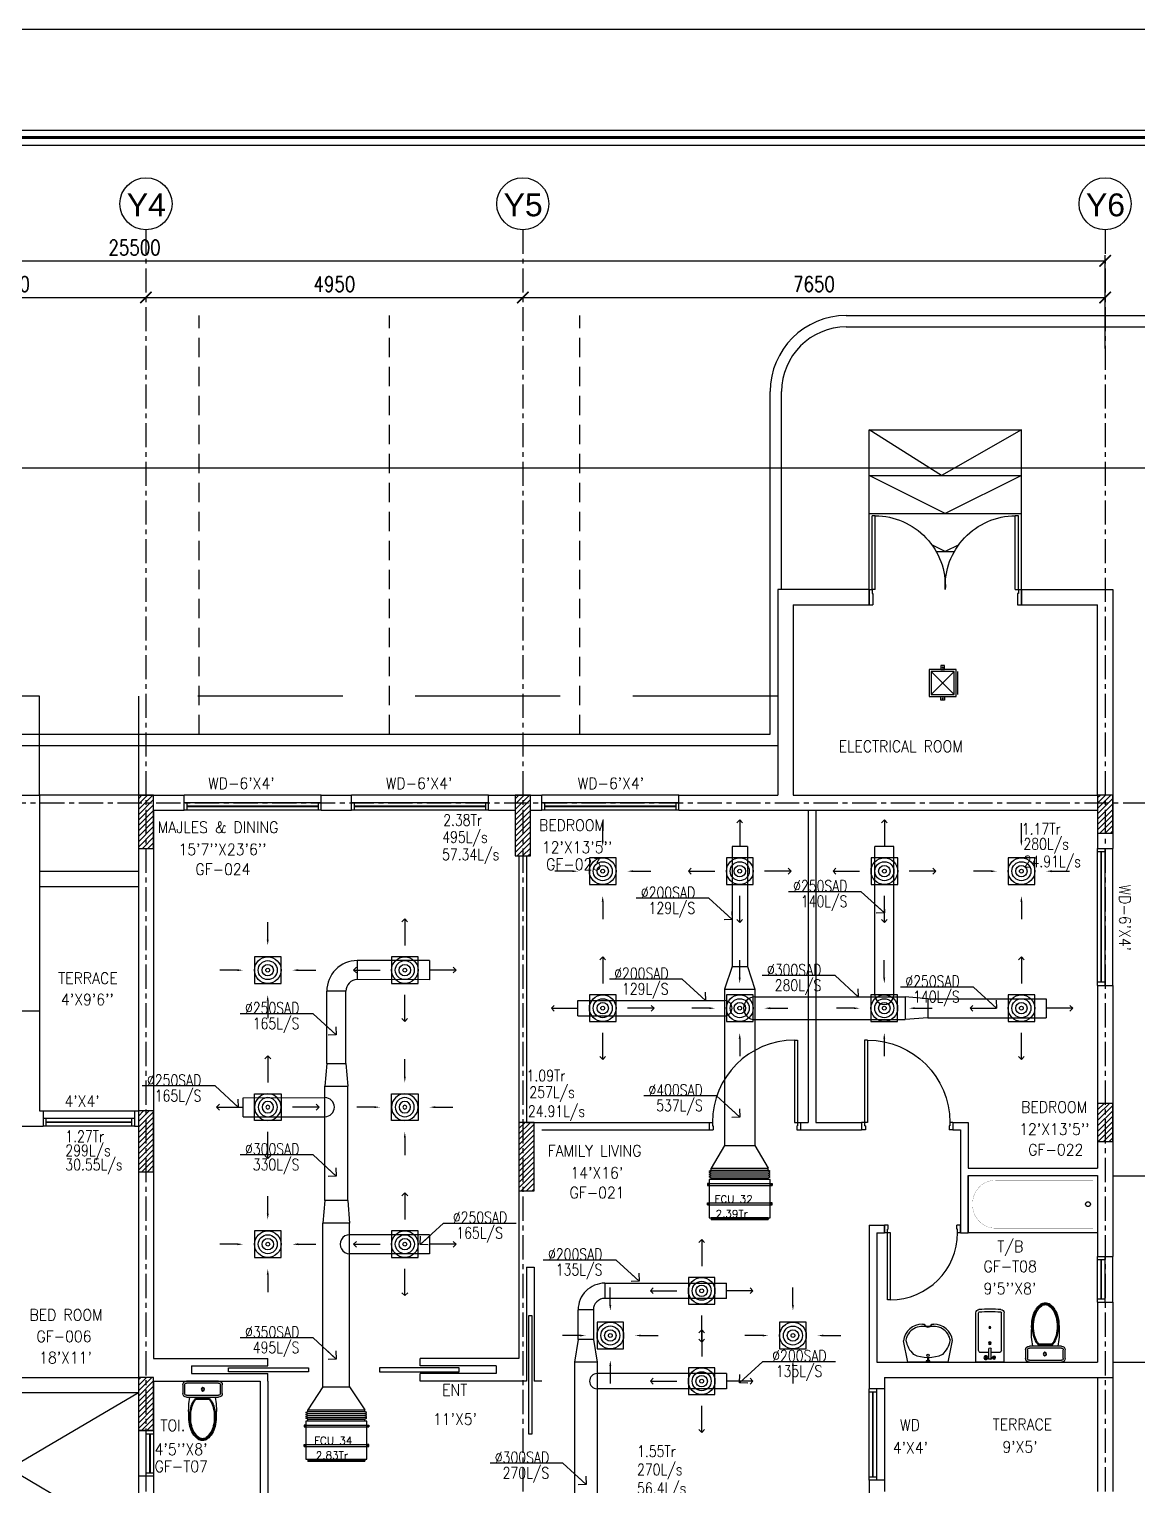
# Model space of a CAD drawing. Header units: millimetres. Extents: x -1288794 to 2153086, y -2701644 to -1428868.
# Drawn here: x 862824 to 877389, y -1482944 to -1463806 of the extents above; entities that cross this region are included whole.
import ezdxf
from ezdxf.enums import TextEntityAlignment as Align

# ---------------------------------------------------------------- set-up
doc = ezdxf.new("R2010")
doc.units = ezdxf.units.MM
doc.header["$LTSCALE"] = 100
doc.header["$PDMODE"] = 34
for name, pattern in [('CENTER', [50.8, 31.75, -6.35, 6.35, -6.35]), ('DASHED', [19.05, 12.7, -6.35]), ('DASHED2', [9.525, 6.35, -3.175]), ('HIDDEN', [9.525, 6.35, -3.175])]:
    doc.linetypes.add(name, pattern=pattern)
for name, color, linetype in [('A-ANNO-DIMS', 1, 'Continuous'), ('A-ANNO-SYMB', 33, 'Continuous'), ('A-ANNO-TEXT', 8, 'Continuous'), ('A-AREA', 8, 'CENTER'), ('A-CAR', 8, 'Continuous'), ('A-DOOR', 4, 'Continuous'), ('A-FLOR-OVHD', 4, 'DASHED2'), ('A-FLOR-PFIX', 8, 'Continuous'), ('A-FLOR-SPCL', 8, 'Continuous'), ('A-GLAZ', 5, 'Continuous'), ('A-GRID', 253, 'CENTER'), ('A-WALL-FULL', 8, 'Continuous'), ('AC- SUIPPOR', 7, 'HIDDEN'), ('AC-HLTEXT', 100, 'Continuous'), ('AC-SAD', 3, 'Continuous'), ('AC-SAD TEXT', 3, 'Continuous'), ('AC-UNIT', 5, 'Continuous'), ('L-WALK', 8, 'Continuous'), ('LOGO LINE', 7, 'Continuous'), ('LOGO1LINE', 7, 'Continuous'), ('RCD RIGHT', 1, 'Continuous'), ('RET', 1, 'Continuous'), ('S-COL- HACT.', 9, 'Continuous'), ('S-COL.', 8, 'Continuous'), ('SCD  RIGHT', 3, 'Continuous'), ('sduct', 5, 'Continuous'), ('SUPPORT', 30, 'Continuous'), ('WALL', 42, 'Continuous')]:
    doc.layers.add(name, color=color, linetype=linetype)
doc.styles.add('ROMAND', font='romand')
doc.styles.add('ROMANS', font='romans.shx', dxfattribs={"width": 0.8})
doc.styles.add('SANSSERIF', font='sas_____.pfb')
doc.styles.add('SIMPLEX', font='simplex.shx', dxfattribs={"width": 0.8})
doc.dimstyles.new('100 of DIM2', dxfattribs={"dimscale": 0, "dimtxt": 200, "dimasz": 150, "dimexe": 75, "dimexo": 200, "dimgap": 75, "dimtad": 1, "dimdec": 0, "dimrnd": 5, "dimzin": 0, "dimdsep": 46, "dimtxsty": 'ROMANS', "dimblk": 'ARCHTICK', "dimcen": 100, "dimclrd": 94, "dimclre": 94, "dimclrt": 2, "dimadec": 0, "dimazin": 0, "dimtfac": 1, "dimtdec": 0, "dimtofl": 0, "dimtmove": 2, "dimatfit": 3, "dimldrblk": 'OPEN90', "dimfxl": 75, "dimtolj": 1, "dimtzin": 0, "dimarcsym": 0})
pattern_1 = [(45, (1973413.864, -1109556.65), (-35.355339, 35.355339), [])]

# ---------------------------------------------------------------- blocks, each defined once
blk = doc.blocks.new('D-120-R1')
for p, q in [((-80, 1180), (-40, 1180)), ((-80, 1180), (-80, 100)), ((-40, 1180), (-40, 55)), ((-1200, 100), (-1160, 100)), ((-1200, 100), (-1200, 0)), ((-1160, 100), (-1160, 55)), ((-1160, 55), (-1150, 55)), ((-1150, 55), (-1150, 0)), ((-80, 100), (0, 100)), ((-50, 55), (-40, 55)), ((-50, 55), (-50, 0)), ((-50, 0), (0, 0)), ((0, 100), (0, 0)), ((-1200, 0), (-1150, 0))]:
    blk.add_line(p, q)
at = {"linetype": 'Continuous'}
blk.add_arc((-80, 100), 1080, 90, 180, dxfattribs=at)
blk = doc.blocks.new('W-180')
for p, q in [((1800, 100), (0, 100)), ((1800, 0), (0, 0)), ((40, 0), (40, 100)), ((1760, 100), (1760, 0))]:
    blk.add_line(p, q)
at = {"linetype": 'Continuous'}
for p, q in [((1760, 53), (40, 53)), ((1760, 47), (40, 47))]:
    blk.add_line(p, q, dxfattribs=at)
blk = doc.blocks.new('W-120')
for p, q in [((1200, 100), (0, 100)), ((1200, 0), (0, 0)), ((40, 0), (40, 100)), ((1160, 100), (1160, 0))]:
    blk.add_line(p, q)
at = {"linetype": 'Continuous'}
for p, q in [((1160, 53), (40, 53)), ((1160, 47), (40, 47))]:
    blk.add_line(p, q, dxfattribs=at)
blk = doc.blocks.new('WC-1')
for p, q in [((-210, 0), (210, 0)), ((-260, -160), (-260, -50)), ((-235, -160), (-235, -50)), ((-210, -25), (210, -25)), ((210, -185), (-210, -185)), ((235, -50), (235, -160)), ((260, -50), (260, -160)), ((210, -210), (-210, -210)), ((91, -223), (-91, -223)), ((86, -235), (-86, -235))]:
    blk.add_line(p, q)
for radius in [22.1, 17.1]:
    blk.add_circle((-6, -107), radius)
for centre, radius, start, end in [((-210, -50), 50, 90, 180), ((-210, -160), 50, 180, 270), ((-210, -50), 25, 90, 180), ((-210, -160), 25, 180, 270), ((210, -50), 50, 360, 90), ((210, -50), 25, 360, 90), ((210, -160), 25, 270, 360), ((210, -160), 50, 270, 360), ((722, -383), 904, 168.9529, 184.0632), ((352, -470), 520, 166.4766, 180), ((352, -470), 507, 166.4766, 180), ((178, -428), 341, 149.8586, 166.4766), ((178, -428), 328, 149.8586, 166.4766), ((69, -365), 214, 138.4152, 149.8586), ((69, -365), 201, 139.9943, 149.8586), ((-69, -365), 201, 30.1414, 40.0057), ((-69, -365), 214, 30.1414, 41.5848), ((-178, -428), 328, 13.5234, 30.1414), ((-178, -428), 341, 13.5234, 30.1414), ((-352, -470), 507, 360, 13.5234), ((-352, -470), 520, 360, 13.5234), ((352, -470), 532, 177.5541, 180), ((352, -470), 532, 180, 193.5234), ((352, -470), 520, 180, 193.5234), ((352, -470), 507, 180, 193.5234), ((-352, -470), 507, 346.4766, 360), ((-352, -470), 520, 346.4766, 360), ((-352, -470), 532, 346.4766, 360), ((-352, -470), 532, 360, 2.4459), ((178, -512), 353, 193.5234, 210.1414), ((178, -512), 341, 193.5234, 210.1414), ((178, -512), 328, 193.5234, 210.1414), ((69, -575), 226, 210.1414, 234.4972), ((69, -575), 214, 210.1414, 234.4972), ((69, -575), 201, 210.1414, 234.4972), ((0, -672), 108, 234.4972, 270), ((0, -672), 95.9, 234.4972, 270), ((0, -672), 83.4, 234.4972, 270), ((0, -672), 83.4, 270, 305.5028), ((0, -672), 95.9, 270, 305.5028), ((0, -672), 108, 270, 305.5028), ((-69, -575), 201, 305.5028, 329.8586), ((-69, -575), 214, 305.5028, 329.8586), ((-69, -575), 226, 305.5028, 329.8586), ((-178, -512), 328, 329.8586, 346.4766), ((-178, -512), 341, 329.8586, 346.4766), ((-178, -512), 353, 329.8586, 346.4766)]:
    blk.add_arc(centre, radius, start, end)
at = {"linetype": 'Continuous', "ltscale": 50}
blk.add_arc((-722, -383), 904, 355.9368, 11.0471, dxfattribs=at)
blk = doc.blocks.new('BIDET-1')
for p, q in [((175, 0), (-175, 0)), ((-185, -10), (-185, -649)), ((-150, -155), (-150, -649)), ((-15, -125), (-120, -125)), ((-39, -59), (-69, -59)), ((-54, -44), (-54, -74)), ((-15, -54), (-15, -174)), ((15, -54), (15, -174)), ((120, -125), (15, -125)), ((39, -59), (69, -59)), ((54, -44), (54, -74)), ((150, -155), (150, -649)), ((185, -10), (185, -649)), ((12, -250), (-12, -250)), ((-9, -259), (9, -241)), ((-9, -241), (9, -259)), ((0, -238), (0, -262))]:
    blk.add_line(p, q)
for centre, radius in [((-54, -59), 25), ((-54, -59), 20), ((-54, -59), 15.2), ((-54, -59), 10.2), ((54, -59), 20), ((54, -59), 15.2), ((54, -59), 10.2), ((0, -250), 17.5), ((0, -250), 12.5), ((0, -457), 12.5), ((0, -457), 10)]:
    blk.add_circle(centre, radius)
for centre, radius, start, end in [((-175, -10), 10, 90, 180), ((175, -10), 10, 0, 90), ((-120, -155), 30, 90, 180), ((0, -54), 20, 318.5904, 221.4096), ((0, -54), 15, 0, 180), ((0, -174), 15, 180, 0), ((120, -155), 30, 0, 90), ((-140, -649), 45, 180, 265.2062), ((-140, -649), 10, 180, 265.2062), ((0, 1020), 1720, 265.2062, 274.7938), ((0, 1020), 1685, 265.2062, 274.7938), ((140, -649), 10, 274.7938, 0), ((140, -649), 45, 274.7938, 0)]:
    blk.add_arc(centre, radius, start, end)
blk = doc.blocks.new('W-60')
for p, q in [((600, 100), (0, 100)), ((600, 0), (0, 0)), ((40, 0), (40, 100)), ((560, 100), (560, 0))]:
    blk.add_line(p, q)
at = {"linetype": 'Continuous'}
for p, q in [((560, 53), (40, 53)), ((560, 47), (40, 47))]:
    blk.add_line(p, q, dxfattribs=at)
blk = doc.blocks.new('LAV-4')
for p, q in [((-266, 0), (-322, -283)), ((-266, 0), (268, 0)), ((268, 0), (324, -280)), ((-48, -500), (-75, -500)), ((75, -500), (50, -500))]:
    blk.add_line(p, q)
for points in [[(-25, 0), (-25, -18), (25, -18), (25, 0)], [(-9, -20), (-9, -57), (8, -57), (8, -20)]]:
    blk.add_lwpolyline(points, close=True)
blk.add_circle((0, -91), 15.4)
for centre, radius, start, end in [((74, -366), 375, 135.3333, 167.1432), ((0, -539), 477, 66.1261, 113.874), ((-74, -366), 375, 12.5199, 44.6667), ((-75, -250), 250, 187.6784, 270), ((-75, -250), 220, 188.5814, 289.9523), ((75, -250), 220, 250.0878, 350.8515), ((75, -250), 250, 270, 353.0121), ((1, -527), 55.9, 28.7827, 151.2173), ((50, -499), 0, 238.1883, 0)]:
    blk.add_arc(centre, radius, start, end)
blk = doc.blocks.new('D-100-R1')
for p, q in [((-80, 980), (-80, 100)), ((-80, 980), (-40, 980)), ((-40, 980), (-40, 55)), ((-1000, 100), (-1000, 0)), ((-1000, 100), (-960, 100)), ((-960, 100), (-960, 55)), ((-960, 55), (-950, 55)), ((-950, 55), (-950, 0)), ((-80, 100), (0, 100)), ((-50, 55), (-50, 0)), ((-50, 55), (-40, 55)), ((-50, 0), (0, 0)), ((0, 100), (0, 0)), ((-1000, 0), (-950, 0))]:
    blk.add_line(p, q)
at = {"linetype": 'Continuous'}
blk.add_arc((-80, 100), 880, 90, 180, dxfattribs=at)
blk = doc.blocks.new('BT-2')
blk.add_lwpolyline([(0, 750), (1700, 750), (1700, 0), (0, 0)], close=True)
at = {"const_width": 2}
blk.add_lwpolyline([(60, 690), (1340, 690, -0.414214), (1640, 390), (1640, 360, -0.414214), (1340, 60), (60, 60)], format="xyb", close=True, dxfattribs=at)
blk.add_circle((125, 375), 31.9)
blk = doc.blocks.new('_ArchTick')
at = {"color": 0, "linetype": 'ByBlock', "const_width": 0.15}
blk.add_lwpolyline([(-0.5, -0.5), (0.5, 0.5)], dxfattribs=at)
blk = doc.blocks.new('*D290')
at = {"layer": 'A-ANNO-DIMS', "color": 94, "lineweight": -2, "ltscale": 3, "transparency": 16777216}
for p, q in [((860759, -1467131), (860759, -1467256)), ((864359, -1467131), (864359, -1467256)), ((860759, -1467331), (864359, -1467331))]:
    blk.add_line(p, q, dxfattribs=at)
at = {"layer": 'Defpoints', "color": 0, "ltscale": 3, "transparency": 16777216}
for p in [(860759, -1467331), (864359, -1467331), (864359, -1467331)]:
    blk.add_point(p, dxfattribs=at)
at = {"layer": 'A-ANNO-DIMS', "color": 94, "lineweight": -2, "ltscale": 3, "transparency": 16777216, "xscale": 150, "yscale": 150, "zscale": 150, "rotation": 180}
blk.add_blockref('_ArchTick', (860759, -1467331), dxfattribs=at)
at = {"layer": 'A-ANNO-DIMS', "color": 94, "lineweight": -2, "ltscale": 3, "transparency": 16777216, "xscale": 150, "yscale": 150, "zscale": 150}
blk.add_blockref('_ArchTick', (864359, -1467331), dxfattribs=at)
at = {"layer": 'A-ANNO-DIMS', "color": 2, "ltscale": 3, "transparency": 16777216, "insert": (862559, -1467156), "char_height": 200, "attachment_point": 5, "style": 'ROMANS'}
blk.add_mtext('\\A1;3600', dxfattribs=at)
blk = doc.blocks.new('_Open90')
at = {"color": 0, "linetype": 'ByBlock', "lineweight": -2}
for p, q in [((0, 0), (-1, 0)), ((-0.5, 0.5), (0, 0)), ((0, 0), (-0.5, -0.5))]:
    blk.add_line(p, q, dxfattribs=at)
blk = doc.blocks.new('*D291')
at = {"layer": 'A-ANNO-DIMS', "color": 94, "lineweight": -2, "ltscale": 3, "transparency": 16777216}
for p, q in [((869309, -1467131), (869309, -1467256)), ((876959, -1467131), (876959, -1467256)), ((869309, -1467331), (876959, -1467331))]:
    blk.add_line(p, q, dxfattribs=at)
at = {"layer": 'Defpoints', "color": 0, "ltscale": 3, "transparency": 16777216}
for p in [(869309, -1467331), (876959, -1467331), (876959, -1467331)]:
    blk.add_point(p, dxfattribs=at)
at = {"layer": 'A-ANNO-DIMS', "color": 94, "lineweight": -2, "ltscale": 3, "transparency": 16777216, "xscale": 150, "yscale": 150, "zscale": 150, "rotation": 180}
blk.add_blockref('_ArchTick', (869309, -1467331), dxfattribs=at)
at = {"layer": 'A-ANNO-DIMS', "color": 94, "lineweight": -2, "ltscale": 3, "transparency": 16777216, "xscale": 150, "yscale": 150, "zscale": 150}
blk.add_blockref('_ArchTick', (876959, -1467331), dxfattribs=at)
at = {"layer": 'A-ANNO-DIMS', "color": 2, "ltscale": 3, "transparency": 16777216, "insert": (873134, -1467156), "char_height": 200, "attachment_point": 5, "style": 'ROMANS'}
blk.add_mtext('\\A1;7650', dxfattribs=at)
blk = doc.blocks.new('*D264')
at = {"layer": 'A-ANNO-DIMS', "color": 94, "lineweight": -2, "ltscale": 3, "transparency": 16777216}
for p, q in [((864359, -1467131), (864359, -1467256)), ((869309, -1467131), (869309, -1467256)), ((864359, -1467331), (869309, -1467331))]:
    blk.add_line(p, q, dxfattribs=at)
at = {"layer": 'Defpoints', "color": 0, "ltscale": 3, "transparency": 16777216}
for p in [(864359, -1467331), (869309, -1467331), (869309, -1467331)]:
    blk.add_point(p, dxfattribs=at)
at = {"layer": 'A-ANNO-DIMS', "color": 94, "lineweight": -2, "ltscale": 3, "transparency": 16777216, "xscale": 150, "yscale": 150, "zscale": 150, "rotation": 180}
blk.add_blockref('_ArchTick', (864359, -1467331), dxfattribs=at)
at = {"layer": 'A-ANNO-DIMS', "color": 94, "lineweight": -2, "ltscale": 3, "transparency": 16777216, "xscale": 150, "yscale": 150, "zscale": 150}
blk.add_blockref('_ArchTick', (869309, -1467331), dxfattribs=at)
at = {"layer": 'A-ANNO-DIMS', "color": 2, "ltscale": 3, "transparency": 16777216, "insert": (866834, -1467156), "char_height": 200, "attachment_point": 5, "style": 'ROMANS'}
blk.add_mtext('\\A1;4950', dxfattribs=at)
blk = doc.blocks.new('*D265')
at = {"layer": 'A-ANNO-DIMS', "color": 94, "lineweight": -2, "ltscale": 3, "transparency": 16777216}
for p, q in [((851459, -1468002), (851459, -1466776)), ((851459, -1466851), (876959, -1466851)), ((876959, -1468002), (876959, -1466776))]:
    blk.add_line(p, q, dxfattribs=at)
at = {"layer": 'Defpoints', "color": 0, "ltscale": 3, "transparency": 16777216}
for p in [(876959, -1466851), (851459, -1468202), (876959, -1468202)]:
    blk.add_point(p, dxfattribs=at)
at = {"layer": 'A-ANNO-DIMS', "color": 94, "lineweight": -2, "ltscale": 3, "transparency": 16777216, "xscale": 150, "yscale": 150, "zscale": 150, "rotation": 180}
blk.add_blockref('_ArchTick', (851459, -1466851), dxfattribs=at)
at = {"layer": 'A-ANNO-DIMS', "color": 94, "lineweight": -2, "ltscale": 3, "transparency": 16777216, "xscale": 150, "yscale": 150, "zscale": 150}
blk.add_blockref('_ArchTick', (876959, -1466851), dxfattribs=at)
at = {"layer": 'A-ANNO-DIMS', "color": 2, "ltscale": 3, "transparency": 16777216, "insert": (864209, -1466676), "char_height": 200, "attachment_point": 5, "style": 'ROMANS'}
blk.add_mtext('\\A1;25500', dxfattribs=at)
blk = doc.blocks.new('D-200-DOUBLE')
for p, q in [((40, 200), (40, 1170)), ((40, 1170), (80, 1170)), ((80, 200), (80, 1170)), ((1920, 200), (1920, 1170)), ((1920, 1170), (1960, 1170)), ((1960, 200), (1960, 1170)), ((80, 200), (0, 200)), ((0, 200), (0, 0)), ((40, 200), (40, 148)), ((1920, 200), (1960, 200)), ((2000, 200), (1960, 200)), ((1960, 200), (1960, 148)), ((2000, 200), (2000, 0)), ((50, 0), (0, 0)), ((40, 148), (50, 148)), ((50, 148), (50, 0)), ((1950, 148), (1950, 0)), ((1960, 148), (1950, 148)), ((2000, 0), (1950, 0))]:
    blk.add_line(p, q)
at = {"linetype": 'Continuous'}
for centre, start, end in [((73, 242), 357.4314, 89.5378), ((1927, 242), 90.4622, 182.5686)]:
    blk.add_arc(centre, 928, start, end, dxfattribs=at)
blk = doc.blocks.new('A$C36FC6C1E')
at = {"layer": 'RET', "color": 0, "linetype": 'HIDDEN', "ltscale": 0.8}
blk.add_line((377.4, 377.4), (77.4, 77.4), dxfattribs=at)
blk.add_lwpolyline([(379.8, 379.8), (379.8, 75), (75, 75), (75, 379.8)], close=True, dxfattribs=at)
at = {"layer": 'sduct'}
blk.add_lwpolyline([(404.8, 404.8), (404.8, 50), (50, 50), (50, 404.8)], close=True, dxfattribs=at)
blk.add_lwpolyline([(427.4, 377.4), (427.4, 77.4)], dxfattribs=at)
at = {"layer": 'SUPPORT', "ltscale": 0.5}
for points in [[(202.4, 404.8), (252.4, 404.8), (252.4, 454.8), (202.4, 454.8)], [(202.4, 50), (252.4, 50), (252.4, 0), (202.4, 0)]]:
    blk.add_lwpolyline(points, close=True, dxfattribs=at)
for centre in [(227.4, 429.8), (227.4, 25)]:
    blk.add_circle(centre, 6, dxfattribs=at)
blk = doc.blocks.new('*D298')
at = {"layer": 'AC-HLTEXT', "color": 94, "lineweight": -2, "transparency": 16777216}
for p, q in [((877059, -1478869), (878080, -1478869)), ((878005, -1478869), (878005, -1481319)), ((877059, -1481319), (878080, -1481319))]:
    blk.add_line(p, q, dxfattribs=at)
at = {"layer": 'Defpoints', "color": 0, "transparency": 16777216}
for p in [(876859, -1478869), (876859, -1481319), (878005, -1481319)]:
    blk.add_point(p, dxfattribs=at)
at = {"layer": 'AC-HLTEXT', "color": 94, "lineweight": -2, "transparency": 16777216, "xscale": 150, "yscale": 150, "zscale": 150}
for p, rotation in [((878005, -1478869), 90), ((878005, -1481319), 270)]:
    blk.add_blockref('_ArchTick', p, dxfattribs=dict(at, rotation=rotation))
at = {"layer": 'AC-HLTEXT', "color": 2, "transparency": 16777216, "insert": (877830, -1480094), "char_height": 200, "attachment_point": 5, "rotation": 90, "style": 'ROMANS'}
blk.add_mtext('\\A1;2450', dxfattribs=at)
blk = doc.blocks.new('A$C44FB0367')
at = {"layer": 'WALL', "ltscale": 30}
h = blk.add_hatch(dxfattribs=at)
h.set_pattern_fill('NET3', color=2, scale=100, style=0)
h.set_pattern_definition([(0, (19935.246, -11666.627), (0, 12.5), []), (60, (19935.246, -11666.627), (-10.8253175, 6.25), []), (120, (19935.246, -11666.627), (-10.8253175, -6.25), [])])
h.paths.add_polyline_path([(775, 250), (775, 275), (25, 275), (25, 250)])
at = {"layer": 'WALL', "color": 5, "ltscale": 30}
for p, q in [((25, 250), (25, 275)), ((25, 275), (775, 275)), ((775, 250), (775, 275))]:
    blk.add_line(p, q, dxfattribs=at)
at = {"layer": 'WALL', "color": 8, "ltscale": 30}
for p, q in [((25, -275), (0, -287.5)), ((0, -287.5), (25, -300)), ((25, -300), (0, -312.5)), ((0, -312.5), (25, -325)), ((25, -325), (0, -337.5)), ((0, -337.5), (25, -350)), ((25, -350), (0, -362.5)), ((0, -362.5), (25, -375)), ((25, -250), (25, -275)), ((25, -250), (25, -275)), ((25, -275), (775, -275)), ((25, -300), (775, -300)), ((25, -325), (775, -325)), ((25, -350), (775, -350)), ((25, -375), (775, -375)), ((25, -375), (25, -400)), ((775, -250), (775, -275)), ((775, -275), (800, -287.5)), ((800, -287.5), (775, -300)), ((775, -300), (800, -312.5)), ((800, -312.5), (775, -325)), ((775, -325), (800, -337.5)), ((800, -337.5), (775, -350)), ((775, -350), (800, -362.5)), ((800, -362.5), (775, -375)), ((775, -375), (775, -400)), ((25, -400), (775, -400))]:
    blk.add_line(p, q, dxfattribs=at)
at = {"layer": 'WALL', "color": 5, "ltscale": 30}
blk.add_lwpolyline([(0, 250), (800, 250), (800, -250), (0, -250)], close=True, dxfattribs=at)
blk = doc.blocks.new('A$C5F1D0244')
at = {"layer": 'AC- SUIPPOR', "ltscale": 5}
for p, q in [((-25, 425), (-25, -425)), ((0, 425), (0, -425))]:
    blk.add_line(p, q, dxfattribs=at)
at = {"layer": 'AC- SUIPPOR', "ltscale": 30}
for points in [[(-25, 400), (0, 400), (0, 425), (-25, 425)], [(-25, -400), (0, -400), (0, -425), (-25, -425)]]:
    blk.add_lwpolyline(points, close=True, dxfattribs=at)
for centre in [(-12.5, 412.5), (-12.5, -412.5)]:
    blk.add_circle(centre, 5, dxfattribs=at)
blk = doc.blocks.new('cdcdcd')
at = {"layer": 'RCD RIGHT'}
for points in [[(0, 400), (0, 630), (0, 630)], [(-400, 0), (-630, 0), (-630, 0)], [(400, 0), (630, 0), (630, 0)], [(0, -400), (0, -630), (0, -630)]]:
    blk.add_lwpolyline(points, dxfattribs=at)
blk.add_lwpolyline([(-175, -175), (175, -175), (175, 175), (-175, 175)], close=True, dxfattribs=at)
for radius in [175, 125, 75, 25]:
    blk.add_circle((0, 0), radius, dxfattribs=at)
for points in [[(-13, 400), (0, 325), (12, 400)], [(-400, 12), (-325, 0), (-400, -13)], [(400, 12), (325, 0), (400, -13)], [(-13, -400), (0, -325), (12, -400)]]:
    blk.add_solid(points, dxfattribs=at)
blk = doc.blocks.new('abcd')
at = {"layer": 'SCD  RIGHT'}
blk.add_lwpolyline([(558555, -1481705), (558905, -1481705), (558905, -1481355), (558555, -1481355)], close=True, dxfattribs=at)
for radius in [175, 125, 75, 25]:
    blk.add_circle((558730, -1481530), radius, dxfattribs=at)
for points in [[(558730, -1480856), (558730, -1481205)], [(558056, -1481530), (558405, -1481530)], [(559404, -1481530), (559055, -1481530)], [(558730, -1482204), (558730, -1481855)]]:
    blk.add_leader(points, dimstyle='100 of DIM2', override={"dimscale": 1, "dimasz": 75, "dimtad": 0, "dimclrd": 3, "dimfxl": 0.2}, dxfattribs=at)

msp = doc.modelspace()

# ---------------------------------------------------------------- hatches: boundary and pattern name
at = {"layer": 'S-COL- HACT.', "linetype": 'Continuous', "ltscale": 3}
h = msp.add_hatch(dxfattribs=at)
h.set_pattern_fill('ANSI31', color=256, scale=400, style=0)
h.set_pattern_definition(pattern_1)
h.paths.add_polyline_path([(864258.7, -1473868.6), (864258.7, -1474568.6), (864458.7, -1474568.6), (864458.7, -1473868.6)])
h = msp.add_hatch(dxfattribs=at)
h.set_pattern_fill('ANSI31', color=256, scale=400, style=0)
h.set_pattern_definition(pattern_1)
h.paths.add_polyline_path([(869208.7, -1473868.6), (869208.7, -1474668.6), (869408.7, -1474668.6), (869408.7, -1473868.6)])
h = msp.add_hatch(dxfattribs=at)
h.set_pattern_fill('ANSI31', color=256, scale=400, style=0)
h.set_pattern_definition(pattern_1)
h.paths.add_polyline_path([(877058.7, -1474368.6), (877058.7, -1473868.6), (876858.7, -1473868.6), (876858.7, -1474368.6)])
h = msp.add_hatch(dxfattribs=at)
h.set_pattern_fill('ANSI31', color=256, scale=400, style=0)
h.set_pattern_definition(pattern_1)
h.paths.add_polyline_path([(876858.7, -1477918.6), (876858.7, -1478418.6), (877058.7, -1478418.6), (877058.7, -1477918.6)])
h = msp.add_hatch(dxfattribs=at)
h.set_pattern_fill('ANSI31', color=256, scale=400, style=0)
h.set_pattern_definition(pattern_1)
h.paths.add_polyline_path([(864458.7, -1478818.6), (864458.7, -1478018.6), (864258.7, -1478018.6), (864258.7, -1478818.6)])
h = msp.add_hatch(dxfattribs=at)
h.set_pattern_fill('ANSI31', color=256, scale=400, style=0)
h.set_pattern_definition(pattern_1)
h.paths.add_polyline_path([(869258.7, -1478168.6), (869258.7, -1479068.6), (869458.7, -1479068.6), (869458.7, -1478168.6)])
h = msp.add_hatch(dxfattribs=at)
h.set_pattern_fill('ANSI31', color=256, scale=400, style=0)
h.set_pattern_definition(pattern_1)
h.paths.add_polyline_path([(864258.7, -1481518.6), (864258.7, -1482218.6), (864458.7, -1482218.6), (864458.7, -1481518.6)])

# ---------------------------------------------------------------- linework, layer by layer
at = {"layer": 'A-ANNO-SYMB', "ltscale": 3}
for centre in [(864358.7, -1466100.5), (869308.7, -1466100.5), (876958.7, -1466100.5)]:
    msp.add_circle(centre, 342.2, dxfattribs=at)
at = {"layer": 'A-AREA', "ltscale": 15}
msp.add_line((847058.7, -1469568.6), (879158.7, -1469568.6), dxfattribs=at)
at = {"layer": 'A-CAR', "ltscale": 3}
for p, q in [((873858.7, -1471168.6), (873858.7, -1469068.6)), ((873858.7, -1469068.6), (875858.7, -1469068.6)), ((874807.8, -1469668.6), (873858.7, -1469068.6)), ((875858.7, -1469068.6), (874807.8, -1469668.6)), ((875858.7, -1471168.6), (875858.7, -1469068.6)), ((873858.7, -1469668.6), (875858.7, -1469668.6)), ((874858.7, -1470168.6), (873858.7, -1469668.6)), ((875858.7, -1469668.6), (874858.7, -1470168.6)), ((873858.7, -1470168.6), (875858.7, -1470168.6)), ((874858.7, -1470668.6), (874681.3, -1470579.9)), ((874738.6, -1470668.6), (874978.8, -1470668.6)), ((875036.1, -1470579.9), (874858.7, -1470668.6))]:
    msp.add_line(p, q, dxfattribs=at)
at = {"layer": 'A-DOOR', "ltscale": 3}
for points in [[(869433.7, -1480711.1), (869383.7, -1480711.1), (869383.7, -1482261.1), (869433.7, -1482261.1), (869433.7, -1480711.1)], [(865442.7, -1481443.6), (865442.7, -1481393.6), (866492.7, -1481393.6), (866492.7, -1481443.6), (865442.7, -1481443.6)], [(868474.7, -1481443.6), (868474.7, -1481393.6), (867424.7, -1481393.6), (867424.7, -1481443.6), (868474.7, -1481443.6)]]:
    msp.add_lwpolyline(points, dxfattribs=at)
at = {"layer": 'A-FLOR-OVHD', "ltscale": 3}
msp.add_lwpolyline([(872658.7, -1472568.6), (864258.7, -1472568.6), (864258.7, -1473868.6), (862958.7, -1473868.6), (862958.7, -1472568.6), (858658.7, -1472568.6), (858658.7, -1472968.6), (856958.7, -1472968.6), (856958.7, -1472568.6), (850058.7, -1472568.6), (850058.7, -1482218.6), (849058.7, -1482218.6), (849058.7, -1486718.6)], dxfattribs=at)
at = {"layer": 'A-FLOR-SPCL', "ltscale": 3}
for p, q in [((862958.7, -1474868.6), (864258.7, -1474868.6)), ((862958.7, -1475068.6), (864258.7, -1475068.6)), ((876858.7, -1481518.6), (876858.7, -1483018.6)), ((877058.7, -1481518.6), (877058.7, -1483018.6)), ((860858.7, -1483718.6), (864258.7, -1481718.6)), ((864258.7, -1483718.6), (860858.7, -1481718.6))]:
    msp.add_line(p, q, dxfattribs=at)
at = {"layer": 'A-GLAZ', "ltscale": 3}
for p, q in [((866658.7, -1473868.6), (864858.7, -1473868.6)), ((868858.7, -1473868.6), (867058.7, -1473868.6)), ((871358.7, -1473868.6), (869558.7, -1473868.6)), ((877058.7, -1476368.6), (877058.7, -1474568.6)), ((863008.7, -1478018.6), (864208.7, -1478018.6)), ((877058.7, -1480531.3), (877058.7, -1479931.3)), ((874058.7, -1481668.6), (874058.7, -1482868.6)), ((864258.7, -1482218.6), (864258.7, -1482818.6))]:
    msp.add_line(p, q, dxfattribs=at)
at = {"layer": 'A-GRID', "ltscale": 0.1}
for p, q in [((864358.7, -1466442.6), (864358.7, -1514577)), ((869308.7, -1466442.6), (869308.7, -1514577)), ((876958.7, -1466442.6), (876958.7, -1514577)), ((839601.5, -1473968.6), (883141.1, -1473968.6))]:
    msp.add_line(p, q, dxfattribs=at)
at = {"layer": 'A-WALL-FULL', "ltscale": 3}
for p, q in [((873858.7, -1471168.6), (872658.7, -1471168.6)), ((872658.7, -1471168.6), (872658.7, -1473868.6)), ((873858.7, -1471368.6), (873858.7, -1471168.6)), ((875858.7, -1471168.6), (877058.7, -1471168.6)), ((875858.7, -1471368.6), (875858.7, -1471168.6)), ((877058.7, -1471168.6), (877058.7, -1474068.6)), ((872858.7, -1471368.6), (873858.7, -1471368.6)), ((875858.7, -1471368.6), (876858.7, -1471368.6)), ((861608.7, -1473868.6), (862958.7, -1473868.6)), ((862958.7, -1473868.6), (862958.7, -1478018.6)), ((864258.7, -1473868.6), (864858.7, -1473868.6)), ((864258.7, -1473868.6), (864258.7, -1478018.6)), ((864858.7, -1474068.6), (864858.7, -1473868.6)), ((866658.7, -1473868.6), (867058.7, -1473868.6)), ((866658.7, -1474068.6), (866658.7, -1473868.6)), ((867058.7, -1474068.6), (867058.7, -1473868.6)), ((868858.7, -1473868.6), (869558.7, -1473868.6)), ((868858.7, -1474068.6), (868858.7, -1473868.6)), ((869558.7, -1474068.6), (869558.7, -1473868.6)), ((871358.7, -1473868.6), (872658.7, -1473868.6)), ((871358.7, -1474068.6), (871358.7, -1473868.6)), ((875708.7, -1473868.6), (876858.7, -1473868.6)), ((877058.7, -1473868.6), (877058.7, -1474568.6)), ((877058.7, -1473868.6), (877058.7, -1474568.6)), ((864458.7, -1474068.6), (864858.7, -1474068.6)), ((864458.7, -1474068.6), (864458.7, -1481268.6)), ((866658.7, -1474068.6), (867058.7, -1474068.6)), ((868858.7, -1474068.6), (869208.7, -1474068.6)), ((869408.7, -1474068.6), (869558.7, -1474068.6)), ((871358.7, -1474068.6), (873058.7, -1474068.6)), ((871658.7, -1474068.6), (873058.7, -1474068.6)), ((872658.7, -1474068.6), (876858.7, -1474068.6)), ((872958.7, -1474068.6), (873908.7, -1474068.6)), ((872958.7, -1474068.6), (876658.7, -1474068.6)), ((872958.7, -1474068.6), (876658.7, -1474068.6)), ((873058.7, -1474068.6), (873058.7, -1478168.6)), ((873158.7, -1474068.6), (873158.7, -1478168.6)), ((875708.7, -1474068.6), (876658.7, -1474068.6)), ((876858.7, -1474068.6), (876858.7, -1474568.6)), ((876858.7, -1474068.6), (876858.7, -1474568.6)), ((869258.7, -1474668.6), (869258.7, -1481268.6)), ((869358.7, -1474668.6), (869358.7, -1478168.6)), ((876858.7, -1474568.6), (877058.7, -1474568.6)), ((876858.7, -1474568.6), (877058.7, -1474568.6)), ((876858.7, -1476368.6), (876858.7, -1478768.6)), ((876858.7, -1476368.6), (877058.7, -1476368.6)), ((877058.7, -1476368.6), (877058.7, -1479931.3)), ((862958.7, -1478018.6), (863008.7, -1478018.6)), ((863008.7, -1478018.6), (863008.7, -1478218.6)), ((864208.7, -1478018.6), (864258.7, -1478018.6)), ((864208.7, -1478018.6), (864208.7, -1478218.6)), ((869358.7, -1478168.6), (871758.7, -1478168.6)), ((871758.7, -1478168.6), (871758.7, -1478268.6)), ((872958.7, -1478168.6), (873058.7, -1478168.6)), ((872958.7, -1478168.6), (872958.7, -1478268.6)), ((873158.7, -1478168.6), (873758.7, -1478168.6)), ((873758.7, -1478168.6), (873758.7, -1478268.6)), ((874958.7, -1478168.6), (875158.7, -1478168.6)), ((874958.7, -1478168.6), (874958.7, -1478268.6)), ((875158.7, -1478168.6), (875158.7, -1478768.6)), ((858858.7, -1478218.6), (863008.7, -1478218.6)), ((864208.7, -1478218.6), (864258.7, -1478218.6)), ((864258.7, -1478218.6), (864258.7, -1481518.6)), ((869558.7, -1478268.6), (871758.7, -1478268.6)), ((872958.7, -1478268.6), (873758.7, -1478268.6)), ((874958.7, -1478268.6), (875058.7, -1478268.6)), ((875058.7, -1478268.6), (875058.7, -1479618.6)), ((875158.7, -1478768.6), (876858.7, -1478768.6)), ((875158.7, -1478868.6), (876858.7, -1478868.6)), ((875158.7, -1478868.6), (875158.7, -1479618.6)), ((876858.7, -1478868.6), (876858.7, -1479931.3)), ((873858.7, -1479518.6), (874058.7, -1479518.6)), ((873858.7, -1479518.6), (873858.7, -1481668.6)), ((873958.7, -1479618.6), (874058.7, -1479618.6)), ((873958.7, -1479618.6), (873958.7, -1481318.6)), ((874058.7, -1479518.6), (874058.7, -1479618.6)), ((875058.7, -1479618.6), (875158.7, -1479618.6)), ((869358.7, -1480068.6), (869358.7, -1481568.6)), ((869358.7, -1480068.6), (869458.7, -1480068.6)), ((869458.7, -1480068.6), (869458.7, -1481568.6)), ((876858.7, -1479931.3), (877058.7, -1479931.3)), ((876858.7, -1480531.3), (876858.7, -1481318.6)), ((876858.7, -1480531.3), (877058.7, -1480531.3)), ((877058.7, -1480531.3), (877058.7, -1481518.6)), ((864458.7, -1481268.6), (865958.7, -1481268.6)), ((864958.7, -1481368.6), (865958.7, -1481368.6)), ((864958.7, -1481368.6), (864958.7, -1481468.6)), ((865958.7, -1481368.6), (865958.7, -1481268.6)), ((869258.7, -1481268.6), (867958.7, -1481268.6)), ((867958.7, -1481368.6), (867958.7, -1481268.6)), ((868958.7, -1481368.6), (867958.7, -1481368.6)), ((868958.7, -1481368.6), (868958.7, -1481468.6)), ((873958.7, -1481318.6), (876858.7, -1481318.6)), ((858858.7, -1481518.6), (864258.7, -1481518.6)), ((864458.7, -1481568.6), (864458.7, -1482218.6)), ((864458.7, -1481568.6), (865858.7, -1481568.6)), ((864958.7, -1481468.6), (865958.7, -1481468.6)), ((865858.7, -1481568.6), (865858.7, -1484086.6)), ((865958.7, -1481568.6), (865958.7, -1481468.6)), ((865958.7, -1481568.6), (865958.7, -1483118.6)), ((868958.7, -1481468.6), (867958.7, -1481468.6)), ((867958.7, -1481568.6), (867958.7, -1481468.6)), ((869258.7, -1481568.6), (867958.7, -1481568.6)), ((869358.7, -1481568.6), (869258.7, -1481568.6)), ((869558.7, -1481568.6), (869458.7, -1481568.6)), ((874058.7, -1481518.6), (877058.7, -1481518.6)), ((874058.7, -1481518.6), (874058.7, -1481668.6)), ((860858.7, -1481718.6), (864258.7, -1481718.6)), ((864258.7, -1481718.6), (864258.7, -1482218.6)), ((874058.7, -1481668.6), (873858.7, -1481668.6)), ((864458.7, -1482218.6), (864258.7, -1482218.6)), ((864258.7, -1482818.6), (864258.7, -1483718.6)), ((864458.7, -1482818.6), (864258.7, -1482818.6)), ((864458.7, -1482818.6), (864458.7, -1484086.6)), ((873858.7, -1482868.6), (873858.7, -1483218.6)), ((874058.7, -1482868.6), (873858.7, -1482868.6)), ((874058.7, -1482868.6), (874058.7, -1483018.6))]:
    msp.add_line(p, q, dxfattribs=at)
at = {"layer": 'A-WALL-FULL', "linetype": 'Continuous', "ltscale": 3}
for p, q in [((869208.7, -1474068.6), (869208.7, -1474668.6)), ((869408.7, -1474668.6), (869408.7, -1474068.6)), ((869208.7, -1474668.6), (869408.7, -1474668.6))]:
    msp.add_line(p, q, dxfattribs=at)
at = {"layer": 'A-WALL-FULL', "ltscale": 3}
msp.add_lwpolyline([(872858.7, -1471368.6), (872858.7, -1473868.6), (876858.7, -1473868.6), (876858.7, -1473868.6), (876858.7, -1471368.6)], dxfattribs=at)
at = {"layer": 'AC-SAD'}
for p, q in [((872059.1, -1474543.6), (872058.9, -1476119.1)), ((872259.1, -1474543.6), (872059.1, -1474543.6)), ((872259.1, -1474543.6), (872258.9, -1476119.1)), ((873932.9, -1476493.7), (873934.1, -1474543.6)), ((874184.1, -1474543.7), (873934.1, -1474543.7)), ((874182.9, -1476493.9), (874184.1, -1474543.7)), ((867133.7, -1476043.7, 0), (867133.6, -1476293.7)), ((868083.7, -1476044.1), (867133.7, -1476043.7, 0)), ((868083.7, -1476044.1), (868083.6, -1476294.1)), ((872058.9, -1476119.1), (871958.9, -1476419)), ((872058.9, -1476119.1), (872258.9, -1476119.1)), ((872258.9, -1476119.1), (872358.9, -1476419.1)), ((866733.7, -1477393.7), (866733.7, -1476443.7)), ((866983.7, -1476443.7), (866733.7, -1476443.7)), ((866983.7, -1477393.7), (866983.7, -1476443.7)), ((868083.6, -1476294.1), (867133.7, -1476293.7)), ((871958.9, -1476419), (871958.7, -1478470.5)), ((871958.9, -1476419), (872358.9, -1476419.1)), ((872358.9, -1476419.1), (872358.7, -1478470.5)), ((870033.7, -1476569), (871958.9, -1476569)), ((870033.7, -1476769), (870033.7, -1476569)), ((872358.9, -1476519.1), (874330.3, -1476519.1)), ((874330.3, -1476519.1), (874330.3, -1476819.1)), ((874630.3, -1476544.1), (874330.3, -1476519.1)), ((874630.3, -1476544.1), (874630.3, -1476794.1)), ((874630.3, -1476544.1), (876183.7, -1476544.1)), ((876183.7, -1476544.1), (876183.7, -1476794.1)), ((870033.7, -1476769), (871958.9, -1476769)), ((872358.9, -1476819.1), (874330.3, -1476819.1)), ((874630.3, -1476794.1), (874330.3, -1476819.1)), ((874630.3, -1476794.1), (876183.7, -1476794.1)), ((866733.7, -1477393.7), (866708.7, -1477693.7)), ((866733.7, -1477393.7), (866983.7, -1477393.7)), ((866983.7, -1477393.7), (867008.7, -1477693.7)), ((866708.7, -1479194.4), (866708.7, -1477693.7)), ((866708.7, -1477693.7), (867008.7, -1477693.7)), ((867008.7, -1479194.4), (867008.7, -1477693.7)), ((865634.4, -1477844.1), (866708.6, -1477843.7)), ((865634.5, -1478094.1), (865634.4, -1477844.1)), ((865634.5, -1478094.1), (866708.7, -1478093.7)), ((871958.7, -1478470.5), (871783.7, -1478770.5)), ((871958.7, -1478470.5), (872358.7, -1478470.5)), ((872358.7, -1478470.5), (872533.7, -1478770.5)), ((871783.7, -1478770.5), (872533.7, -1478770.5)), ((866708.7, -1479194.4), (866683.7, -1479494.4)), ((867008.7, -1479194.4), (866708.7, -1479194.4)), ((867008.7, -1479194.4), (867033.8, -1479494.4)), ((866683.7, -1481643.6), (866683.7, -1479494.4)), ((867033.8, -1479494.4), (866683.7, -1479494.4)), ((867033.7, -1481643.6), (867033.7, -1479493.4)), ((868084.5, -1479644.8), (867033.8, -1479644.4)), ((868084.5, -1479644.8), (868084.4, -1479894.8)), ((868084.4, -1479894.8), (867033.7, -1479894.4)), ((870386.2, -1480281.4), (871983.7, -1480281.4)), ((870386.2, -1480281.4), (870386.2, -1480481.4)), ((871983.7, -1480481.6), (871983.7, -1480281.4)), ((870036.2, -1481018.9), (870036.2, -1480631.4)), ((870236.2, -1480631.4), (870036.2, -1480631.4)), ((870236.2, -1480631.4), (870236.2, -1481018.9)), ((871983.7, -1480481.6), (870386.2, -1480481.4)), ((870036.2, -1481018.9), (869986.2, -1481318.9)), ((870236.2, -1481018.9), (870036.2, -1481018.9)), ((870236.2, -1481018.9), (870286.2, -1481318.9)), ((869986.2, -1481318.9), (869985.9, -1484843.6)), ((870286.2, -1481318.9), (869986.2, -1481318.9)), ((870286.2, -1481318.9), (870285.9, -1484843.6)), ((871983.7, -1481469.1), (870286.1, -1481468.9)), ((871983.7, -1481469.1), (871983.7, -1481669.1)), ((866683.7, -1481643.6), (866483.7, -1481943.6)), ((866683.7, -1481643.6), (867033.7, -1481643.6)), ((867033.7, -1481643.6), (867233.7, -1481943.6)), ((871983.7, -1481669.1), (870286.1, -1481668.9)), ((866483.7, -1481943.6), (867233.7, -1481943.6))]:
    msp.add_line(p, q, dxfattribs=at)
for centre, radius, start, end in [((867133.7, -1476443.7, 0), 400, 89.98054, 180), ((867133.7, -1476443.7, 0), 150, 89.98054, 180), ((871958.9, -1476669), 100, 269.99999, 89.99999), ((872358.9, -1476669), 150, 89.99999, 269.99999), ((874057.9, -1476493.8), 125, 179.96534, 359.96534), ((866708.6, -1477968.7), 125, 270.01947, 90.01947), ((867033.7, -1479769.4, 0), 125, 89.98056, 269.98056), ((870386.2, -1480631.4), 350, 89.99573, 179.99573), ((870386.2, -1480631.4), 150, 89.99573, 179.99573), ((870286.1, -1481568.9), 100, 89.99573, 269.99573)]:
    msp.add_arc(centre, radius, start, end, dxfattribs=at)
at = {"layer": 'L-WALK', "linetype": 'DASHED', "ltscale": 0.2}
for p, q in [((865058.7, -1473068.6), (865058.7, -1467568.6)), ((867558.7, -1473068.6), (867558.7, -1467568.6)), ((870058.7, -1473068.6), (870058.7, -1467568.6))]:
    msp.add_line(p, q, dxfattribs=at)
at = {"layer": 'L-WALK', "ltscale": 15}
for p, q in [((873558.7, -1467568.6), (879158.7, -1467568.6)), ((873558.7, -1467718.6), (879158.7, -1467718.6))]:
    msp.add_line(p, q, dxfattribs=at)
at = {"layer": 'L-WALK', "ltscale": 3}
for p, q in [((872558.7, -1473068.6), (872558.7, -1468568.6)), ((872708.7, -1471168.6), (872708.7, -1468568.6)), ((850058.7, -1473068.6), (872558.7, -1473068.6)), ((849908.7, -1473218.6), (872658.7, -1473218.6))]:
    msp.add_line(p, q, dxfattribs=at)
at = {"layer": 'L-WALK', "ltscale": 15}
for radius in [1000, 850]:
    msp.add_arc((873558.7, -1468568.6), radius, 90, 180, dxfattribs=at)
at = {"layer": 'LOGO LINE'}
msp.add_lwpolyline([(905594.9, -1519493.9), (826836.8, -1519493.9), (826836.8, -1463806.4), (905594.9, -1463806.4)], close=True, dxfattribs=at)
at = {"layer": 'LOGO1LINE'}
for points in [[(904269, -1518168), (828162.7, -1518168), (828162.7, -1465132.3), (904269, -1465132.3)], [(893960.3, -1517969.1), (828361.6, -1517969.1), (828361.6, -1465331.1), (893960.3, -1465331.1)]]:
    msp.add_lwpolyline(points, close=True, dxfattribs=at)
at = {"layer": 'LOGO1LINE', "const_width": 39.8}
msp.add_lwpolyline([(904169.5, -1518068.5), (828262.2, -1518068.5), (828262.2, -1465231.7), (904169.5, -1465231.7)], close=True, dxfattribs=at)
at = {"layer": 'RET', "color": 0, "linetype": 'HIDDEN', "ltscale": 0.8}
msp.add_line((874977.4, -1472243.5), (874672.6, -1472548.3), dxfattribs=at)
at = {"layer": 'S-COL.', "linetype": 'Continuous', "ltscale": 3}
for points in [[(864258.7, -1473868.6), (864258.7, -1474568.6), (864458.7, -1474568.6), (864458.7, -1473868.6)], [(869208.7, -1473868.6), (869208.7, -1474668.6), (869408.7, -1474668.6), (869408.7, -1473868.6)], [(877058.7, -1474368.6), (877058.7, -1473868.6), (876858.7, -1473868.6), (876858.7, -1474368.6)], [(876858.7, -1477918.6), (876858.7, -1478418.6), (877058.7, -1478418.6), (877058.7, -1477918.6)], [(864458.7, -1478818.6), (864458.7, -1478018.6), (864258.7, -1478018.6), (864258.7, -1478818.6)], [(864458.7, -1478818.6), (864458.7, -1478018.6), (864258.7, -1478018.6), (864258.7, -1478818.6)], [(864458.7, -1478818.6), (864458.7, -1478018.6), (864258.7, -1478018.6), (864258.7, -1478818.6)], [(869258.7, -1478168.6), (869258.7, -1479068.6), (869458.7, -1479068.6), (869458.7, -1478168.6)], [(869258.7, -1478168.6), (869258.7, -1479068.6), (869458.7, -1479068.6), (869458.7, -1478168.6)], [(869258.7, -1478168.6), (869258.7, -1479068.6), (869458.7, -1479068.6), (869458.7, -1478168.6)], [(864258.7, -1481518.6), (864258.7, -1482218.6), (864458.7, -1482218.6), (864458.7, -1481518.6)]]:
    msp.add_lwpolyline(points, close=True, dxfattribs=at)

# ---------------------------------------------------------------- block references
at = {"ltscale": 30, "rotation": 89.99999999999999}
for p in [(872158.7, -1478971.2), (866860.8, -1482144.3)]:
    msp.add_blockref('A$C5F1D0244', p, dxfattribs=at)
at = {"ltscale": 30, "xscale": -1, "rotation": 90}
for p in [(872158.7, -1479252.4), (866860.8, -1482425.5)]:
    msp.add_blockref('A$C5F1D0244', p, dxfattribs=at)
at = {"layer": 'A-DOOR', "ltscale": 3, "xscale": -1}
for name, p in [('D-200-DOUBLE', (875858.7, -1471368.6)), ('D-120-R1', (873758.7, -1478268.6))]:
    msp.add_blockref(name, p, dxfattribs=at)
at = {"layer": 'A-DOOR', "ltscale": 3}
msp.add_blockref('D-120-R1', (872958.7, -1478268.6), dxfattribs=at)
at = {"layer": 'A-DOOR', "ltscale": 3, "rotation": 180}
msp.add_blockref('D-100-R1', (874058.7, -1479518.6), dxfattribs=at)
at = {"layer": 'A-FLOR-PFIX', "ltscale": 3, "rotation": 180}
for name, p in [('BT-2', (876858.7, -1478868.6)), ('LAV-4', (874632.7, -1481318.6))]:
    msp.add_blockref(name, p, dxfattribs=at)
at = {"layer": 'A-FLOR-PFIX', "ltscale": 3, "xscale": -1, "rotation": 180}
for name, p in [('BIDET-1', (875445.2, -1481318.6)), ('WC-1', (876173.4, -1481318.6))]:
    msp.add_blockref(name, p, dxfattribs=at)
at = {"layer": 'A-FLOR-PFIX', "ltscale": 3, "xscale": -1}
msp.add_blockref('WC-1', (865101.4, -1481568.6), dxfattribs=at)
at = {"layer": 'A-GLAZ', "ltscale": 3}
for name, p in [('W-180', (864858.7, -1474068.6)), ('W-180', (867058.7, -1474068.6)), ('W-180', (869558.7, -1474068.6)), ('W-120', (863008.7, -1478218.6))]:
    msp.add_blockref(name, p, dxfattribs=at)
for name, p, rotation in [('W-180', (876858.7, -1474568.6), 270), ('W-60', (876858.7, -1479931.3), 270), ('W-120', (873858.7, -1481668.6), 270), ('W-60', (864458.7, -1482818.6), 90)]:
    msp.add_blockref(name, p, dxfattribs=dict(at, rotation=rotation))
at = {"layer": 'AC-UNIT', "color": 6, "ltscale": 30, "xscale": -1, "rotation": 180}
for p in [(871758.7, -1479170.5), (866458.7, -1482343.6)]:
    msp.add_blockref('A$C44FB0367', p, dxfattribs=at)
at = {"layer": 'RCD RIGHT'}
for p in [(870358.7, -1474868.6), (875858.7, -1474868.6), (865958.2, -1476168.6), (872158.7, -1476668.6), (874057.8, -1476668.7), (865958.9, -1479769.4), (870458.7, -1480968.6), (872857.8, -1480968.7)]:
    msp.add_blockref('cdcdcd', p, dxfattribs=at)
at = {"layer": 'RCD RIGHT', "xscale": -1}
msp.add_blockref('cdcdcd', (867758.7, -1477968.6), dxfattribs=at)
at = {"layer": 'RET', "color": 0, "xscale": -1, "rotation": 180}
msp.add_blockref('A$C36FC6C1E', (874597.6, -1472168.5), dxfattribs=at)
at = {"layer": 'SCD  RIGHT'}
for p in [(313428.7, 6661.4), (315328.7, 6661.4), (309028.7, 5361.4), (311628.7, 4861.4), (317128.7, 4861.4), (309029.4, 1760.6), (312928.7, 1148.9), (312928.7, -38.6)]:
    msp.add_blockref('abcd', p, dxfattribs=at)
at = {"layer": 'SCD  RIGHT', "xscale": -1}
msp.add_blockref('abcd', (1424689.5, 3561.4), dxfattribs=at)

# ---------------------------------------------------------------- texts
at = {"layer": 'A-ANNO-TEXT', "style": 'SANSSERIF'}
for s, p in [('Y4', (864363.3, -1466265)), ('Y5', (869313.3, -1466265)), ('Y6', (876963.3, -1466265))]:
    msp.add_text(s, height=300, dxfattribs=at).set_placement(p, align=Align.CENTER)
at = {"layer": 'A-ANNO-TEXT', "style": 'ROMANS', "width": 0.9}
for s, p in [('ELECTRICAL ROOM', (873457.6, -1473302.9)), ("WD-6'X4'", (865175.7, -1473790.5)), ("WD-6'X4'", (867509.3, -1473790.5)), ("WD-6'X4'", (870030, -1473790.5)), ('MAJLES & DINING', (864512.7, -1474366.9)), ('BEDROOM', (869521.6, -1474339.4)), ("15'7''X23'6''", (864785.9, -1474657.4)), ("12'X13'5''", (869559.4, -1474629.9)), ('GF-023', (869615.2, -1474853.1)), ('GF-024', (865008, -1474918.4)), ('TERRACE', (863205.4, -1476350.2)), ("4'X9'6''", (863242.6, -1476629.5)), ("4'X4' ", (863287.6, -1477966.4)), ('BEDROOM', (875855.1, -1478042.4)), ("12'X13'5''", (875829.4, -1478332.9)), ('FAMILY LIVING', (869635.8, -1478615.9)), ('GF-022', (875948.7, -1478603.6)), ("14'X16'", (869935, -1478906.5)), ('GF-021', (869922.8, -1479166.1)), ('T/B', (875542.8, -1479872.6)), ('GF-T08', (875360.7, -1480135.8)), ("9'5''X8'", (875360.7, -1480426.9)), ('BED ROOM', (862829.2, -1480772.4)), ('GF-006', (862919.5, -1481055.6)), ("18'X11'  ", (862955.4, -1481334.2)), ('ENT', (868250, -1481759.2)), ("11'X5'", (868129.2, -1482142.4)), ('TOI.', (864548.7, -1482224.2)), ('WD', (874264.7, -1482219.8)), ('TERRACE', (875482, -1482211.7)), ("4'X4'", (874169.2, -1482518.2)), ("9'X5'", (875609.5, -1482507.2)), ("4'5''X8'", (864472.6, -1482538.9)), ('GF-T07', (864472.6, -1482763.9))]:
    msp.add_text(s, height=150, dxfattribs=at).set_placement(p)
msp.add_text("WD-6'X4'", height=150, rotation=270, dxfattribs=at).set_placement((877143.7, -1475044))
at = {"layer": 'AC-HLTEXT', "style": 'ROMAND'}
for s, p in [('FCU 32', (871828, -1479227.4)), ('2.39Tr', (871841.2, -1479420.5)), ('FCU 34', (866567.8, -1482400.5)), ('2.83Tr', (866589.1, -1482593.6))]:
    msp.add_text(s, height=100, dxfattribs=at).set_placement(p)
at = {"layer": 'AC-SAD TEXT', "style": 'SIMPLEX', "width": 0.8}
for s, p in [('2.38Tr', (868262.7, -1474272)), ('495L/s', (868250.7, -1474495.5)), ('1.17Tr', (875864.5, -1474388.5)), ('280L/s', (875885.5, -1474585.4)), ('57.34L/s', (868248.6, -1474723.7)), ('24.91L/s', (875888.9, -1474816.1)), ('%%C200SAD', (870859.4, -1475224.7)), ('%%C250SAD', (872859.2, -1475138)), ('129L/S', (870961.8, -1475426.8)), ('140L/S', (872961.6, -1475340.1)), ('%%C200SAD', (870509.2, -1476287.4)), ('%%C300SAD', (872515.9, -1476240.5)), ('280L/S', (872618.3, -1476442.6)), ('%%C250SAD', (874334, -1476390.5)), ('129L/S', (870611.6, -1476489.6)), ('140L/S', (874436.5, -1476592.6)), ('%%C250SAD', (865659, -1476741.2)), ('165L/S', (865761.5, -1476943.3)), ('%%C250SAD', (864371.7, -1477690.3)), ('1.09Tr', (869358.7, -1477629.3)), ('165L/S', (864474.1, -1477892.4)), ('257L/s', (869395.1, -1477847)), ('%%C400SAD', (870959.1, -1477819.7)), ('24.91L/s', (869376.4, -1478097.3)), ('537L/S', (871061.5, -1478021.8)), ('1.27Tr', (863299.4, -1478427.3)), ('299L/s', (863299.4, -1478612.9)), ('%%C300SAD', (865659, -1478595)), ('30.55L/s', (863299.4, -1478798.5)), ('330L/S', (865761.5, -1478797.1)), ('%%C250SAD', (868389.8, -1479492.7)), ('165L/S', (868435.9, -1479694.8)), ('%%C200SAD', (869640, -1479976.8)), ('135L/S', (869742.4, -1480178.9)), ('%%C350SAD', (865659, -1480998.7)), ('495L/S', (865761.5, -1481200.8)), ('%%C200SAD', (872585.1, -1481309.8)), ('135L/S', (872631.2, -1481511.9)), ('%%C300SAD', (868941.3, -1482645.8)), ('1.55Tr', (870809.7, -1482564)), ('1.55Tr', (870809.7, -1482564)), ('270L/S', (869043.8, -1482847.9)), ('270L/s', (870809.7, -1482804.4)), ('270L/s', (870809.7, -1482804.4)), ('56.4L/s', (870809.7, -1483050.7)), ('56.4L/s', (870809.7, -1483050.7))]:
    msp.add_text(s, height=150, dxfattribs=at).set_placement(p)

# ---------------------------------------------------------------- dimensions: what is measured, and where the dimension line sits
at = {"layer": 'A-ANNO-DIMS', "ltscale": 3}
for base, p1, p2, picture, middle in [((876958.7, -1466851.3), (851458.7, -1468201.9), (876958.7, -1468201.9), '*D265', (864208.7, -1466676.3)), ((864358.7, -1467331.4), (860758.7, -1467331.4), (864358.7, -1467331.4), '*D290', (862558.7, -1467156.4)), ((869308.7, -1467331.4), (864358.7, -1467331.4), (869308.7, -1467331.4), '*D264', (866833.7, -1467156.4)), ((876958.7, -1467331.4), (869308.7, -1467331.4), (876958.7, -1467331.4), '*D291', (873133.7, -1467156.4))]:
    dim = msp.add_linear_dim(base=base, p1=p1, p2=p2, dimstyle='100 of DIM2', override={"dimscale": 1}, dxfattribs=at)
    dim.commit()
    dim.dimension.update_dxf_attribs({"geometry": picture, "text_midpoint": middle})
at = {"layer": 'AC-HLTEXT'}
dim = msp.add_linear_dim(base=(878005.4, -1481318.6), p1=(876858.7, -1478868.6), p2=(876858.7, -1481318.6), angle=90, dimstyle='100 of DIM2', override={"dimscale": 1, "dimfxl": 0.2}, dxfattribs=at)
dim.commit()
dim.dimension.update_dxf_attribs({"geometry": '*D298', "text_midpoint": (877830.4, -1480093.6)})

# ---------------------------------------------------------------- leaders
at = {"layer": 'AC-SAD TEXT'}
for points in [[(872059, -1475503.3), (871753.8, -1475224.7), (870797.7, -1475224.7)], [(874058.8, -1475416.6), (873753.6, -1475138), (872797.5, -1475138)], [(873715.5, -1476519.1), (873410.3, -1476240.5), (872454.2, -1476240.5)], [(871708.8, -1476566), (871403.6, -1476287.4), (870447.5, -1476287.4)], [(875533.7, -1476669), (875228.5, -1476390.5), (874272.4, -1476390.5)], [(861183.7, -1476981.1), (861488.9, -1476702.6), (862952.3, -1476702.6)], [(866858.7, -1477019.8), (866553.5, -1476741.2), (865597.4, -1476741.2)], [(865571.3, -1477968.9), (865266.1, -1477690.3), (864310, -1477690.3)], [(872158.7, -1478098.3), (871853.6, -1477819.7), (870897.5, -1477819.7)], [(866858.7, -1478873.5), (866553.5, -1478595), (865597.4, -1478595)], [(867961.6, -1479771.3), (868266.7, -1479492.7), (869222.8, -1479492.7)], [(870839.6, -1480255.3), (870534.5, -1479976.8), (869578.4, -1479976.8)], [(866858.7, -1481277.3), (866553.5, -1480998.7), (865597.4, -1480998.7)], [(872156.9, -1481588.3), (872462, -1481309.8), (873418.1, -1481309.8)], [(870141, -1482924.3), (869835.8, -1482645.8), (868879.7, -1482645.8)]]:
    msp.add_leader(points, dimstyle='100 of DIM2', override={"dimscale": 1, "dimtad": 0, "dimfxl": 0.2}, dxfattribs=at)

doc.saveas('drawing.dxf')
